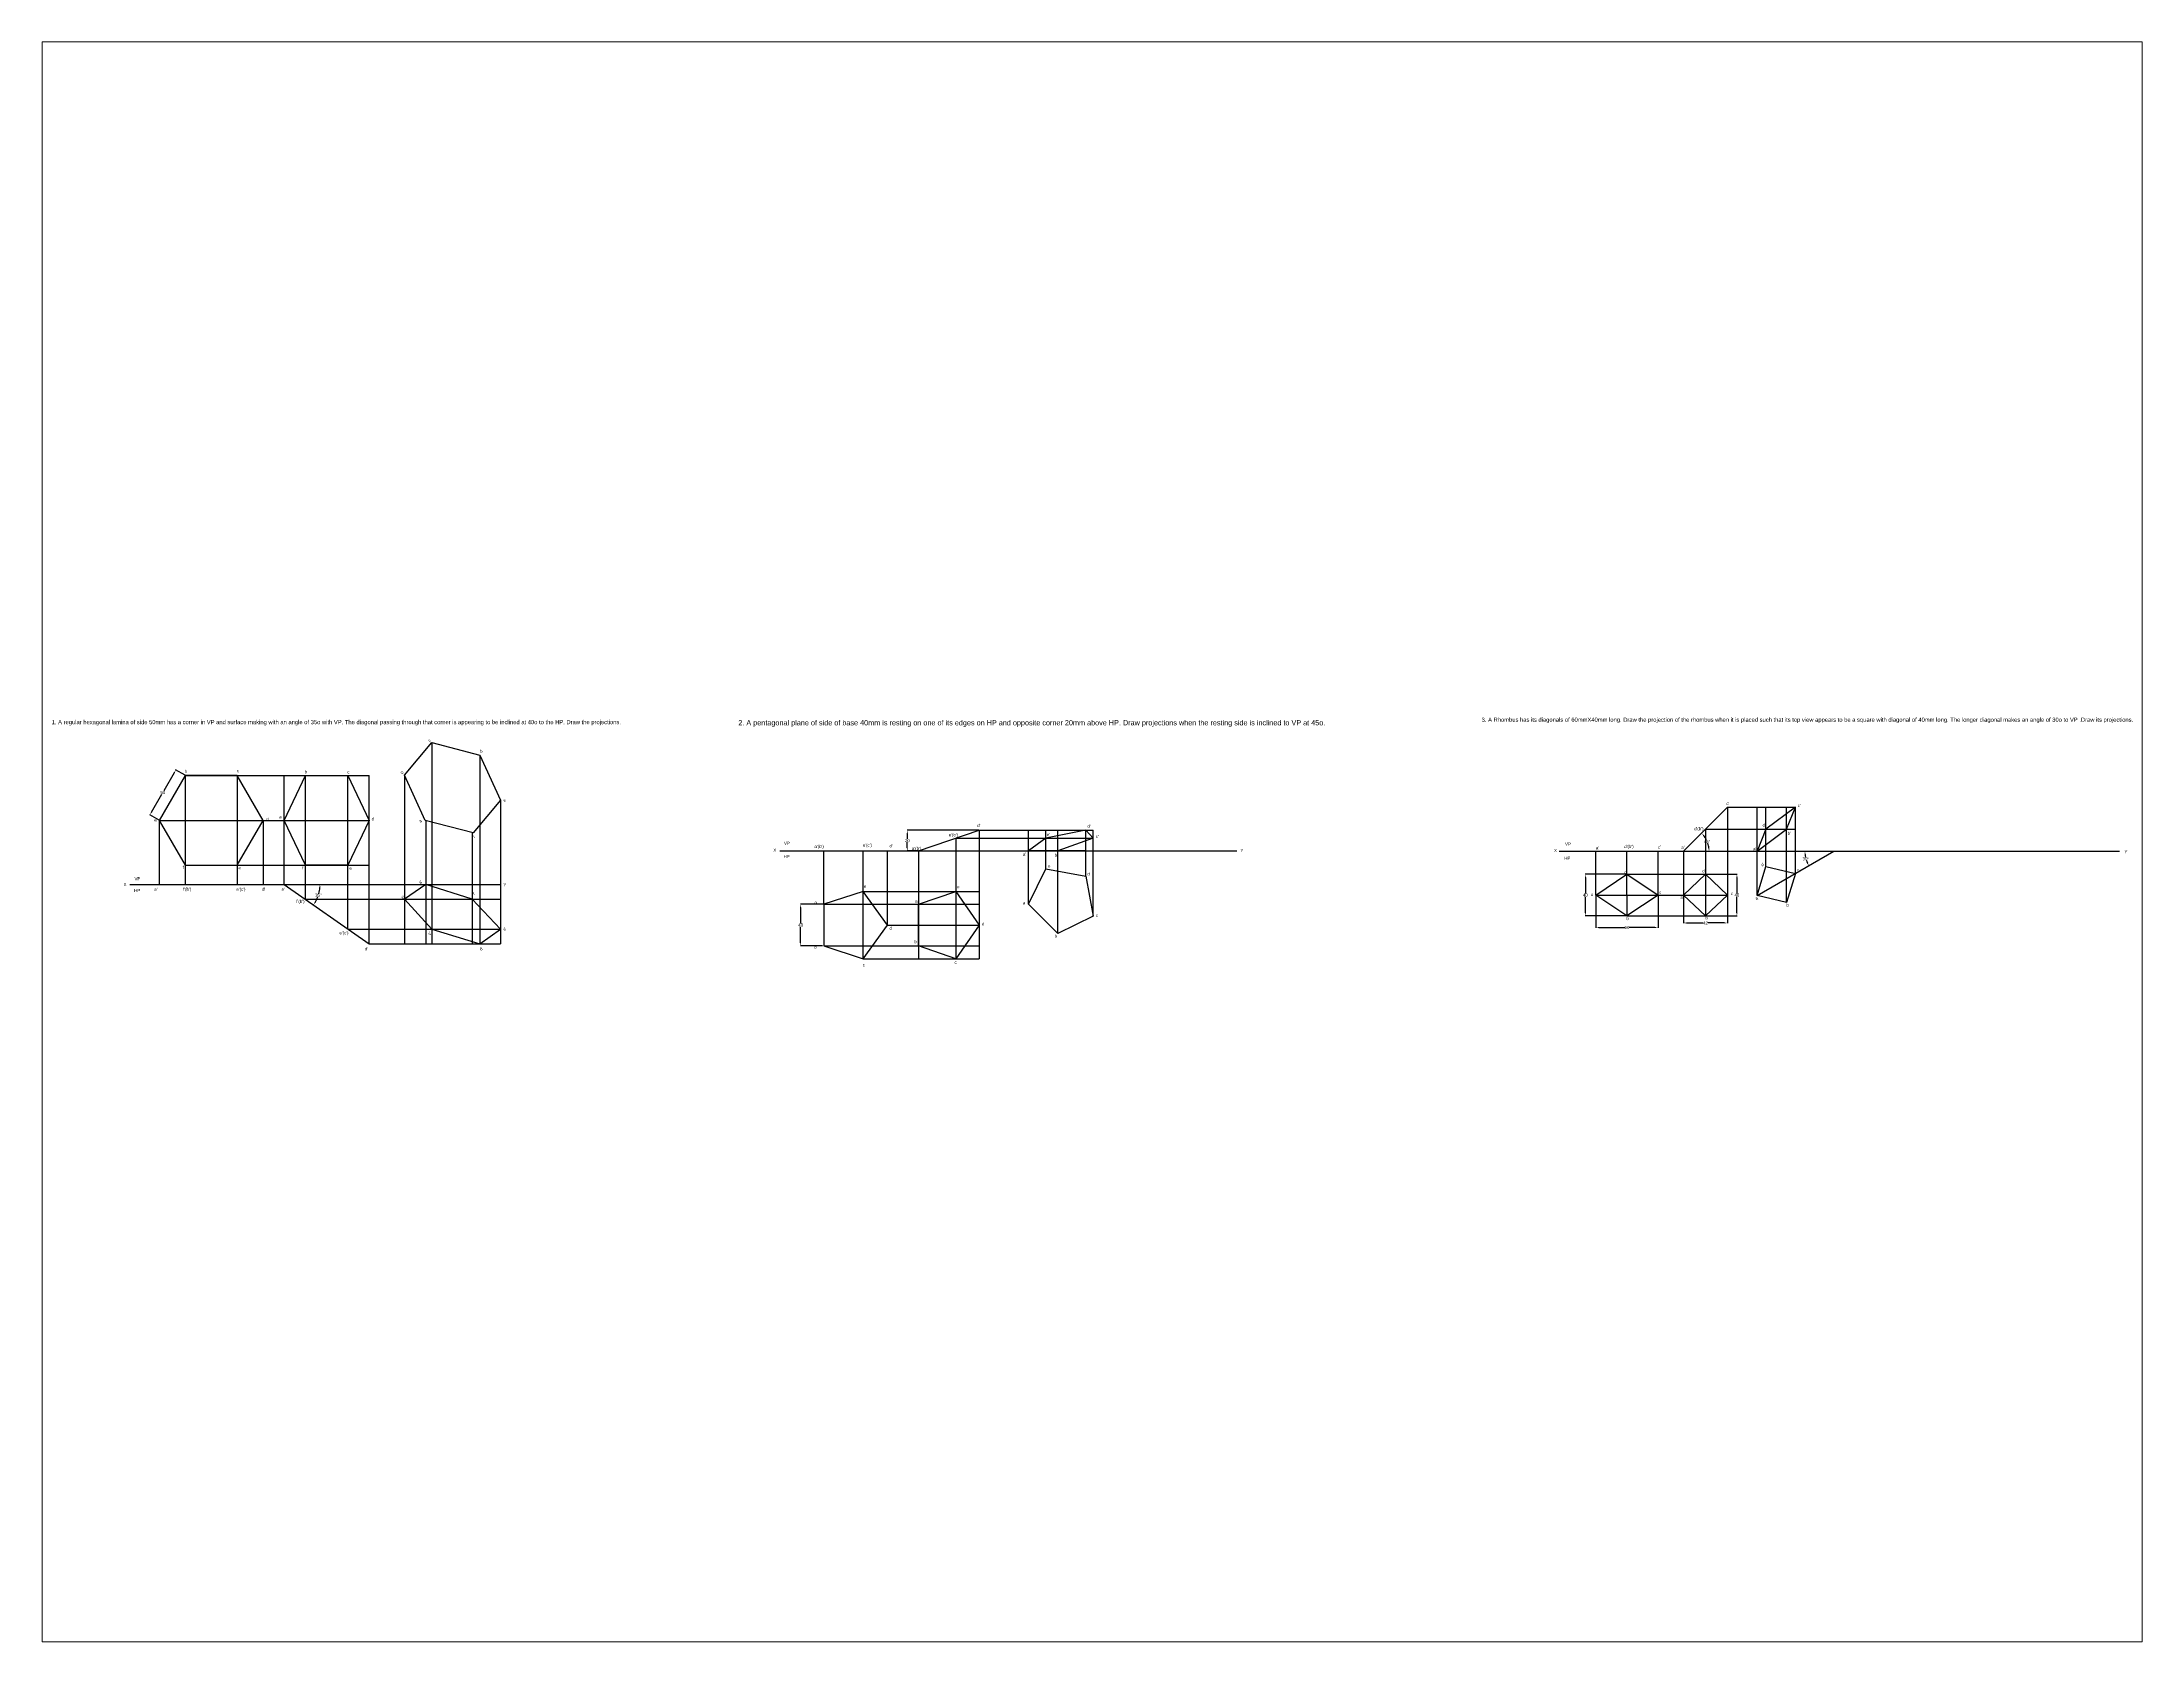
# Paper-space layout 'Layout1' of a CAD drawing. Header units: inches. Extents: x 1.05 to 9.45, y 0.8 to 7.2.
# The model-space entities are those that its viewports show. They can reach past a viewport. Long polylines and large blocks are cut down to what shows.
import ezdxf

# ---------------------------------------------------------------- set-up
doc = ezdxf.new("R2010")
doc.units = ezdxf.units.IN
doc.header["$MEASUREMENT"] = 0
doc.styles.get("Standard").update_dxf_attribs({"font": 'arial.ttf'})
doc.dimstyles.get("Standard").update_dxf_attribs({"dimtxt": 3, "dimasz": 3, "dimexe": 0.18, "dimexo": 0.0625, "dimgap": 0.09, "dimtad": 0, "dimtih": 1, "dimtoh": 1, "dimdec": 0, "dimzin": 0, "dimdsep": 46, "dimtxsty": 'Standard', "dimcen": 0.09, "dimadec": 0, "dimazin": 0, "dimtfac": 1, "dimtdec": 0, "dimtofl": 0, "dimtmove": 0, "dimatfit": 3, "dimfxl": 1, "dimtolj": 1, "dimtzin": 0, "dimarcsym": 0})

# ---------------------------------------------------------------- blocks, each defined once
blk = doc.blocks.new('*D1')
at = {"color": 0, "lineweight": -2, "transparency": 16777216}
for start, end in [(345.3074, 355.0122), (329.9878, 339.6485)]:
    blk.add_arc((102.6, 128.9), 34.5, start, end, dxfattribs=at)
at = {"color": 0, "transparency": 16777216}
for points in [[(136.4, 125.9), (137.4, 125.9), (137.1, 128.9)], [(132.9, 111.4), (132, 111.9), (130.8, 109.2)]]:
    blk.add_solid(points, dxfattribs=at)
at = {"layer": 'Defpoints', "color": 0, "transparency": 16777216}
for p in [(-45.9, 128.9), (102.6, 128.9), (393.1, 128.9), (134.3, 115.3), (184.5, 71.6)]:
    blk.add_point(p, dxfattribs=at)
at = {"color": 0, "transparency": 16777216, "insert": (135.5, 118.6), "char_height": 3, "attachment_point": 5}
blk.add_mtext('\\A1;35°', dxfattribs=at)
blk = doc.blocks.new('*D2')
at = {"color": 0, "lineweight": -2, "transparency": 16777216}
for p, q in [((-3.2, 236.5), (-13.3, 219.1)), ((7.2, 234), (-1.9, 239.2)), ((-25.2, 198.4), (-15.1, 215.8)), ((-17.8, 190.7), (-26.9, 195.9))]:
    blk.add_line(p, q, dxfattribs=at)
at = {"color": 0, "transparency": 16777216}
for points in [[(-3.6, 236.8), (-2.8, 236.3), (-1.7, 239.1)], [(-25.6, 198.7), (-24.8, 198.2), (-26.7, 195.8)]]:
    blk.add_solid(points, dxfattribs=at)
at = {"layer": 'Defpoints', "color": 0, "transparency": 16777216}
for p in [(-1.7, 239.1), (7.3, 233.9), (-17.7, 190.6)]:
    blk.add_point(p, dxfattribs=at)
at = {"color": 0, "transparency": 16777216, "insert": (-14.2, 217.5), "char_height": 3, "attachment_point": 5}
blk.add_mtext('\\A1;50', dxfattribs=at)
blk = doc.blocks.new('*D3')
at = {"color": 0, "lineweight": -2, "transparency": 16777216}
for p, q in [((622.1, 109.8), (599.7, 109.8)), ((599.9, 106.8), (599.9, 91.4)), ((599.9, 72.8), (599.9, 88.1)), ((621, 69.8), (599.7, 69.8))]:
    blk.add_line(p, q, dxfattribs=at)
at = {"color": 0, "transparency": 16777216}
for points in [[(599.4, 106.8), (600.4, 106.8), (599.9, 109.8)], [(599.4, 72.8), (600.4, 72.8), (599.9, 69.8)]]:
    blk.add_solid(points, dxfattribs=at)
at = {"layer": 'Defpoints', "color": 0, "transparency": 16777216}
for p in [(599.9, 109.8), (622.2, 109.8), (621.1, 69.8)]:
    blk.add_point(p, dxfattribs=at)
at = {"color": 0, "transparency": 16777216, "insert": (599.9, 89.8), "char_height": 3, "attachment_point": 5}
blk.add_mtext('\\A1;40', dxfattribs=at)
blk = doc.blocks.new('*D4')
at = {"color": 0, "lineweight": -2, "transparency": 16777216}
for p, q in [((771.6, 181.1), (702.4, 181.1)), ((702.6, 178.1), (702.6, 172.7)), ((702.6, 164.1), (702.6, 169.5)), ((713.4, 161.1), (702.4, 161.1))]:
    blk.add_line(p, q, dxfattribs=at)
at = {"color": 0, "transparency": 16777216}
for points in [[(702.1, 178.1), (703.1, 178.1), (702.6, 181.1)], [(702.1, 164.1), (703.1, 164.1), (702.6, 161.1)]]:
    blk.add_solid(points, dxfattribs=at)
at = {"layer": 'Defpoints', "color": 0, "transparency": 16777216}
for p in [(702.6, 181.1), (771.7, 181.1), (713.5, 161.1)]:
    blk.add_point(p, dxfattribs=at)
at = {"color": 0, "transparency": 16777216, "insert": (702.6, 171.1), "char_height": 3, "attachment_point": 5}
blk.add_mtext('\\A1;20', dxfattribs=at)
blk = doc.blocks.new('*D5')
at = {"color": 0, "lineweight": -2, "transparency": 16777216}
for p, q in [((1365.6, 118.6), (1365.6, 87.2)), ((1425.6, 118.6), (1425.6, 87.2)), ((1368.6, 87.4), (1393.3, 87.4)), ((1422.6, 87.4), (1397.8, 87.4))]:
    blk.add_line(p, q, dxfattribs=at)
at = {"color": 0, "transparency": 16777216}
for points in [[(1368.6, 87.9), (1368.6, 86.9), (1365.6, 87.4)], [(1422.6, 87.9), (1422.6, 86.9), (1425.6, 87.4)]]:
    blk.add_solid(points, dxfattribs=at)
at = {"layer": 'Defpoints', "color": 0, "transparency": 16777216}
for p in [(1365.6, 118.7), (1425.6, 118.7), (1425.6, 87.4)]:
    blk.add_point(p, dxfattribs=at)
at = {"color": 0, "transparency": 16777216, "insert": (1395.6, 87.4), "char_height": 3, "attachment_point": 5}
blk.add_mtext('\\A1;60', dxfattribs=at)
blk = doc.blocks.new('*D6')
at = {"color": 0, "lineweight": -2, "transparency": 16777216}
for p, q in [((1395.5, 138.7), (1355.4, 138.7)), ((1355.6, 135.7), (1355.6, 120.3)), ((1355.6, 101.7), (1355.6, 117)), ((1395.5, 98.7), (1355.4, 98.7))]:
    blk.add_line(p, q, dxfattribs=at)
at = {"color": 0, "transparency": 16777216}
for points in [[(1355.1, 135.7), (1356.1, 135.7), (1355.6, 138.7)], [(1355.1, 101.7), (1356.1, 101.7), (1355.6, 98.7)]]:
    blk.add_solid(points, dxfattribs=at)
at = {"layer": 'Defpoints', "color": 0, "transparency": 16777216}
for p in [(1355.6, 138.7), (1395.6, 138.7), (1395.6, 98.7)]:
    blk.add_point(p, dxfattribs=at)
at = {"color": 0, "transparency": 16777216, "insert": (1355.6, 118.7), "char_height": 3, "attachment_point": 5}
blk.add_mtext('\\A1;40', dxfattribs=at)
blk = doc.blocks.new('*D7')
at = {"color": 0, "lineweight": -2, "transparency": 16777216}
for start, end in [(26.6352, 38.0137), (6.9863, 18.4852)]:
    blk.add_arc((1450.1, 160.8), 24.6, start, end, dxfattribs=at)
at = {"color": 0, "transparency": 16777216}
for points in [[(1469.1, 175.7), (1469.8, 176.3), (1467.5, 178.2)], [(1475, 163.8), (1474, 163.8), (1474.7, 160.8)]]:
    blk.add_solid(points, dxfattribs=at)
at = {"layer": 'Defpoints', "color": 0, "transparency": 16777216}
for p in [(1492.5, 203.2), (1473.8, 167.2), (1330.4, 160.8), (1450.1, 160.8), (1869.9, 160.8)]:
    blk.add_point(p, dxfattribs=at)
at = {"color": 0, "transparency": 16777216, "insert": (1472.8, 170.2), "char_height": 3, "attachment_point": 5}
blk.add_mtext('\\A1;45°', dxfattribs=at)
blk = doc.blocks.new('*D8')
at = {"color": 0, "lineweight": -2, "transparency": 16777216}
for p, q in [((1450.1, 118.6), (1450.1, 91.6)), ((1492.5, 118.6), (1492.5, 91.6)), ((1453.1, 91.8), (1469, 91.8)), ((1489.5, 91.8), (1473.6, 91.8))]:
    blk.add_line(p, q, dxfattribs=at)
at = {"color": 0, "transparency": 16777216}
for points in [[(1453.1, 92.3), (1453.1, 91.3), (1450.1, 91.8)], [(1489.5, 92.3), (1489.5, 91.3), (1492.5, 91.8)]]:
    blk.add_solid(points, dxfattribs=at)
at = {"layer": 'Defpoints', "color": 0, "transparency": 16777216}
for p in [(1450.1, 118.7), (1492.5, 118.7), (1492.5, 91.8)]:
    blk.add_point(p, dxfattribs=at)
at = {"color": 0, "transparency": 16777216, "insert": (1471.3, 91.8), "char_height": 3, "attachment_point": 5}
blk.add_mtext('\\A1;42', dxfattribs=at)
blk = doc.blocks.new('*D9')
at = {"color": 0, "lineweight": -2, "transparency": 16777216}
for p, q in [((1471.3, 138.7), (1501.7, 138.7)), ((1501.5, 135.7), (1501.5, 120.3)), ((1501.5, 101.7), (1501.5, 117)), ((1471.3, 98.7), (1501.7, 98.7))]:
    blk.add_line(p, q, dxfattribs=at)
at = {"color": 0, "transparency": 16777216}
for points in [[(1501, 135.7), (1502, 135.7), (1501.5, 138.7)], [(1501, 101.7), (1502, 101.7), (1501.5, 98.7)]]:
    blk.add_solid(points, dxfattribs=at)
at = {"layer": 'Defpoints', "color": 0, "transparency": 16777216}
for p in [(1471.3, 138.7), (1471.3, 98.7), (1501.5, 98.7)]:
    blk.add_point(p, dxfattribs=at)
at = {"color": 0, "transparency": 16777216, "insert": (1501.5, 118.7), "char_height": 3, "attachment_point": 5}
blk.add_mtext('\\A1;40', dxfattribs=at)
blk = doc.blocks.new('*D10')
at = {"color": 0, "lineweight": -2, "transparency": 16777216}
for start, end in [(186.198, 191.5565), (198.5, 203.802)]:
    blk.add_arc((1594.7, 160.8), 27.7, start, end, dxfattribs=at)
at = {"color": 0, "transparency": 16777216}
for points in [[(1566.7, 157.8), (1567.7, 157.9), (1567, 160.8)], [(1569.8, 149.9), (1568.9, 149.4), (1570.7, 146.9)]]:
    blk.add_solid(points, dxfattribs=at)
at = {"layer": 'Defpoints', "color": 0, "transparency": 16777216}
for p in [(1330.4, 160.8), (1567.4, 156), (1594.7, 160.8), (1869.9, 160.8), (1517.6, 116.3)]:
    blk.add_point(p, dxfattribs=at)
at = {"color": 0, "transparency": 16777216, "insert": (1567.9, 153.6), "char_height": 3, "attachment_point": 5}
blk.add_mtext('\\A1;30°', dxfattribs=at)

msp = doc.modelspace()

# ---------------------------------------------------------------- linework, layer by layer
for p, q in [((218.3, 234.2), (244.7, 265.5)), ((244.7, 265.5), (291, 253.4)), ((244.7, 265.5), (244.7, 71.6)), ((291, 253.4), (311, 209.9)), ((291, 253.4), (291, 71.6)), ((7.3, 233.9), (7.3, 128.9)), ((7.3, 233.9), (184.5, 233.9)), ((57.3, 233.9), (57.3, 128.9)), ((102.6, 128.9), (102.6, 233.9)), ((102.6, 190.6), (123.1, 233.9)), ((123.1, 114.6), (123.1, 233.9)), ((123.1, 233.9), (164, 233.9)), ((164, 85.9), (164, 233.9)), ((164, 233.9), (184.5, 190.6)), ((184.5, 71.6), (184.5, 233.9)), ((238.3, 190.6), (218.3, 234.2)), ((218.3, 234.2), (218.3, 71.6)), ((311, 209.9), (284.7, 178.5)), ((311, 209.9), (311, 71.6)), ((1492.5, 203.2), (1492.5, 98.7)), ((1492.5, 203.2), (1548.5, 203.2)), ((1521.1, 118.3), (1521.1, 203.2)), ((1529.4, 146.2), (1529.4, 203.2)), ((1548.5, 203.2), (1557.8, 203.2)), ((1549.4, 111.6), (1549.4, 203.2)), ((1557.8, 139.5), (1557.8, 203.2)), ((-17.7, 190.6), (-17.7, 128.9)), ((-17.7, 190.6), (184.5, 190.6)), ((82.3, 190.6), (82.3, 128.9)), ((123.1, 147.3), (102.6, 190.6)), ((184.5, 190.6), (164, 147.3)), ((284.7, 178.5), (238.3, 190.6)), ((238.9, 190.5), (238.9, 71.6)), ((1471.3, 182), (1471.3, 98.7)), ((1471.3, 182), (1548.5, 182)), ((1548.5, 182), (1557.8, 182)), ((283.5, 178.8), (283.5, 71.6)), ((749.5, 173.5), (749.5, 57.4)), ((749.5, 173.5), (881.7, 173.5)), ((771.7, 181.1), (771.7, 57.4)), ((771.7, 181.1), (881.7, 181.1)), ((819.3, 109.8), (819.3, 181.1)), ((836, 143.9), (836, 181.1)), ((847.5, 81.5), (847.5, 181.1)), ((874.6, 136.8), (874.6, 181.1)), ((881.7, 98.2), (881.7, 181.1)), ((7.3, 147.3), (184.5, 147.3)), ((164, 147.3), (123.1, 147.3)), ((579.8, 161.1), (1020.1, 161.1)), ((622.2, 109.8), (622.2, 161.1)), ((660.2, 57.4), (660.2, 161.1)), ((683.7, 89.8), (683.7, 161.1)), ((713.5, 161.1), (713.5, 57.4)), ((874.6, 161.1), (819.3, 161.1)), ((819.3, 109.8), (836, 143.9)), ((836, 143.9), (874.6, 136.8)), ((1330.4, 160.8), (1869.9, 160.8)), ((1365.6, 118.7), (1365.6, 160.8)), ((1395.6, 138.7), (1395.6, 160.8)), ((1425.6, 118.7), (1425.6, 160.8)), ((1450.1, 160.8), (1450.1, 98.7)), ((1521.1, 118.3), (1594.7, 160.8)), ((1521.1, 118.3), (1529.4, 146.2)), ((1529.4, 146.2), (1557.8, 139.5)), ((-45.9, 128.9), (311, 128.9)), ((660.2, 122.1), (771.7, 122.1)), ((713.5, 109.8), (749.5, 122.1)), ((749.5, 122.1), (771.7, 89.8)), ((874.6, 136.8), (881.7, 98.2)), ((1395.6, 118.7), (1395.6, 138.7)), ((1395.6, 138.7), (1492.5, 138.7)), ((1450.1, 118.7), (1471.3, 138.7)), ((1450.1, 118.7), (1471.3, 138.7)), ((1471.3, 138.7), (1492.5, 118.7)), ((1471.3, 138.7), (1492.5, 118.7)), ((1471.3, 138.7), (1471.3, 98.7)), ((1557.8, 139.5), (1549.4, 111.6)), ((123.1, 114.6), (295.4, 114.6)), ((295.4, 114.6), (311, 114.6)), ((622.2, 109.8), (771.7, 109.8)), ((713.5, 69.8), (713.5, 109.8)), ((847.5, 81.5), (819.3, 109.8)), ((1365.6, 118.7), (1425.6, 118.7)), ((1395.6, 118.7), (1395.6, 98.7)), ((1425.6, 118.7), (1428.2, 118.7)), ((1426.6, 118.7), (1492.5, 118.7)), ((1450.1, 118.7), (1471.3, 98.7)), ((1471.3, 98.7), (1450.1, 118.7)), ((1450.1, 118.7), (1492.5, 118.7)), ((1492.5, 118.7), (1471.3, 98.7)), ((1492.5, 118.7), (1471.3, 98.7)), ((1549.4, 111.6), (1521.1, 118.3)), ((164, 85.9), (295.4, 85.9)), ((295.4, 85.9), (311, 85.9)), ((683.7, 89.8), (771.7, 89.8)), ((771.7, 89.8), (749.5, 57.4)), ((881.7, 98.2), (847.5, 81.5)), ((1395.6, 98.7), (1492.5, 98.7)), ((184.5, 71.6), (295.4, 71.6)), ((295.4, 71.6), (311, 71.6)), ((622.2, 69.8), (771.7, 69.8)), ((749.5, 57.4), (713.5, 69.8)), ((660.2, 57.4), (771.7, 57.4))]:
    msp.add_line(p, q)
at = {"lineweight": 30}
for p, q in [((1450.1, 160.8), (1492.5, 203.2)), ((1557.8, 203.2), (1529.4, 182)), ((1549.4, 182), (1557.8, 203.2)), ((1521.1, 160.8), (1549.4, 182)), ((1529.4, 182), (1521.1, 160.8)), ((713.5, 161.1), (771.7, 181.1)), ((836, 173.5), (819.3, 161.1)), ((874.6, 181.1), (836, 173.5)), ((881.7, 173.5), (847.5, 161.1)), ((874.6, 181.1), (881.7, 173.5)), ((622.2, 161.1), (683.7, 161.1)), ((847.5, 161.1), (819.3, 161.1)), ((1365.6, 160.8), (1425.6, 160.8)), ((-17.7, 128.9), (82.3, 128.9)), ((102.6, 128.9), (184.5, 71.6)), ((238.9, 128.9), (218.3, 114.6)), ((283.5, 114.6), (238.9, 128.9)), ((1365.6, 118.7), (1395.6, 138.7)), ((1395.6, 138.7), (1425.6, 118.7)), ((218.3, 114.6), (244.7, 85.9)), ((311, 85.9), (283.5, 114.6)), ((1395.6, 98.7), (1365.6, 118.7)), ((1425.6, 118.7), (1395.6, 98.7)), ((244.7, 85.9), (291, 71.6)), ((291, 71.6), (311, 85.9))]:
    msp.add_line(p, q, dxfattribs=at)
for points in [[(7.3, 147.3), (57.3, 147.3), (82.3, 190.6), (57.3, 233.9), (7.3, 233.9), (-17.7, 190.6)], [(622.2, 109.8), (622.2, 69.8), (660.2, 57.4), (683.7, 89.8), (660.2, 122.1)]]:
    msp.add_lwpolyline(points, close=True, dxfattribs=at)

# ---------------------------------------------------------------- texts
at = {"attachment_point": 1}
for s, insert, char_height, width in [('1. A regular hexagonal lamina of side 50mm has a corner in VP and surface making with an angle of 35o with VP. The diagonal passing through that corner is appearing to be inclined at 40o to the HP. Draw the projections.', (-121.3, 287.2), 4, 574.52), ('2. A pentagonal plane of side of base 40mm is resting on one of its edges on HP and opposite corner 20mm above HP. Draw projections when the resting side is inclined to VP at 45o.', (539.9, 287.1), 5, 592.752), ('3. A Rhombus has its diagonals of 60mmX40mm long. Draw the projection of the rhombus when it is placed such that its top view appears to be a square with diagonal of 40mm long. The longer diagonal makes an angle of 30o to VP .Draw its projections.', (1255.7, 289.5), 4, 658.056)]:
    msp.add_mtext(s, dxfattribs=dict(at, insert=insert, char_height=char_height, width=width))
at = {"char_height": 3, "attachment_point": 1}
for s, insert, rotation in [('c', (240.6, 267.9), 50), ('d', (290.2, 257.1), 50), ('b', (214.1, 236.8), 50), ('e', (312.8, 210), 50), ('a', (231.6, 190), 50), ('f', (283.5, 175.5), 50), ('d', (1524.3, 148.7), 30), ('c', (1558.9, 143.8), 30), ("a'", (231.6, 130.9), 50), ("f'", (283.5, 120.4), 50), ("b'", (215, 116.5), 50), ('a', (1518.7, 116.3), 30), ("c'", (240.6, 81.5), 50), ("e'", (312.8, 85.9), 50), ("d'", (290.2, 66.7), 50)]:
    msp.add_mtext_dynamic_manual_height_columns(s, width=7.836, gutter_width=15, heights=[0], dxfattribs=dict(at, insert=insert, rotation=rotation))
for s, width, insert in [('b', 7.836, (6.7, 239.4)), ('c', 7.836, (57.1, 239.9)), ('b', 7.836, (122.3, 238.9)), ('c', 7.836, (163.3, 238.6)), ("c'", 7.836, (1491.3, 208.3)), ("c'", 7.836, (1560, 206.4)), ('a', 7.836, (-22.5, 192.6)), ('d', 7.836, (85.2, 193.1)), ('a', 7.836, (97.8, 195.4)), ('d', 7.836, (186.8, 193.6)), ("d'", 7.836, (769.9, 187.2)), ("d'", 7.836, (876.1, 186.5)), ("d'(b')", 7.836, (1460.3, 184.1)), ("d'", 7.836, (1526.2, 187.5)), ('X', 11.358, (573.6, 163.4)), ('VP', 11.358, (583.9, 170)), ("a'(b')", 7.836, (613.2, 167)), ("e'(c')", 7.836, (659.7, 168.3)), ("d'", 7.836, (685.5, 167.6)), ("a'(b')", 7.836, (707.1, 165)), ("e'(c')", 7.836, (742.6, 178.2)), ("e'", 7.836, (837.1, 178.4)), ("c'", 7.836, (884.1, 176.5)), ('Y', 11.358, (1023.4, 163.1)), ('X', 11.358, (1325.4, 163.1)), ('VP', 11.358, (1336, 169.3)), ("a'", 7.836, (1365.6, 165.7)), ("d'(b')", 7.836, (1393, 166.9)), ("c'", 7.836, (1425.6, 166.4)), ("a'", 7.836, (1448, 166.1)), ("a'", 7.836, (1517.1, 164.6)), ("b'", 7.836, (1550.4, 179.6)), ('Y', 11.358, (1874.7, 162)), ('f', 7.836, (4.9, 146.8)), ('e', 7.836, (58.6, 146.3)), ('f', 7.836, (120, 146.3)), ('e', 7.836, (165.3, 146.1)), ('HP', 11.358, (583.6, 157.2)), ("a'", 7.836, (813.9, 159.4)), ('e', 7.836, (838.1, 148.2)), ("b'", 7.836, (844.5, 158.6)), ('HP', 11.358, (1335.3, 155.7)), ('d', 7.836, (1393.2, 142.3)), ('d', 7.836, (1468.1, 143.4)), ('X', 11.358, (-52, 130.4)), ('HP', 11.358, (-41.9, 124.5)), ('VP', 11.358, (-41.5, 135.9)), ("a'", 7.836, (-22.5, 125.8)), ("f'(b')", 7.836, (5.2, 125.8)), ("e'(c')", 7.836, (56.5, 125.8)), ("d'", 7.836, (81.3, 125.8)), ("a'", 7.836, (100.1, 125.8)), ('Y', 11.358, (313.7, 130.2)), ('e', 7.836, (660.8, 128.6)), ('e', 7.836, (750.6, 128)), ('d', 7.836, (876.1, 140.5)), ('c', 7.836, (1426.6, 122.8)), ("f'(b')", 7.836, (114.3, 114.1)), ('a', 7.836, (613.2, 113.1)), ('a', 7.836, (710.3, 114.3)), ('a', 7.836, (813.9, 112.6)), ('a', 7.836, (1360.7, 120.8)), ('a', 7.836, (1447.1, 118.1)), ('c', 7.836, (1495.6, 121.8)), ('b', 7.836, (1549.2, 110.4)), ("e'(c')", 7.836, (155.7, 83.8)), ('d', 7.836, (685.5, 88.3)), ('d', 7.836, (774.5, 92.4)), ('b', 7.836, (844.5, 80.7)), ('c', 7.836, (884.1, 100.5)), ('b', 7.836, (1395.1, 97.5)), ('b', 7.836, (1471.2, 98.3)), ("d'", 7.836, (180.2, 68.4)), ('b', 7.836, (613.2, 70.1)), ('b', 7.836, (709.5, 75.3)), ('c', 7.836, (659.7, 52.9)), ('c', 7.836, (748.1, 55.5))]:
    msp.add_mtext_dynamic_manual_height_columns(s, width=width, gutter_width=15, heights=[0], dxfattribs=dict(at, insert=insert))

# ---------------------------------------------------------------- dimensions: what is measured, and where the dimension line sits
dim = msp.add_aligned_dim(p1=(-17.7, 190.6), p2=(7.3, 233.9), distance=10.4, dimstyle='Standard')
dim.commit()
dim.dimension.update_dxf_attribs({"geometry": '*D2', "text_midpoint": (-14.2, 217.5)})
for base, line1, line2, picture, middle in [((1473.8, 167.2), ((1450.1, 160.8), (1492.5, 203.2)), ((1330.4, 160.8), (1869.9, 160.8)), '*D7', (1472.8, 170.2)), ((1567.4, 156), ((1330.4, 160.8), (1869.9, 160.8)), ((1517.6, 116.3), (1594.7, 160.8)), '*D10', (1567.9, 153.6)), ((134.3, 115.3), ((-45.9, 128.9), (393.1, 128.9)), ((102.6, 128.9), (184.5, 71.6)), '*D1', (135.5, 118.6))]:
    dim = msp.add_angular_dim_2l(base=base, line1=line1, line2=line2, dimstyle='Standard')
    dim.commit()
    dim.dimension.update_dxf_attribs({"geometry": picture, "text_midpoint": middle})
for base, p1, p2, picture, middle in [((702.6, 181.1), (713.5, 161.1), (771.7, 181.1), '*D4', (702.6, 171.1)), ((1355.6, 138.7), (1395.6, 98.7), (1395.6, 138.7), '*D6', (1355.6, 118.7)), ((1501.5, 98.7), (1471.3, 138.7), (1471.3, 98.7), '*D9', (1501.5, 118.7)), ((599.9, 109.8), (621.1, 69.8), (622.2, 109.8), '*D3', (599.9, 89.8))]:
    dim = msp.add_linear_dim(base=base, p1=p1, p2=p2, angle=90, dimstyle='Standard')
    dim.commit()
    dim.dimension.update_dxf_attribs({"geometry": picture, "text_midpoint": middle})
for base, p1, p2, picture, middle in [((1425.6, 87.4), (1365.6, 118.7), (1425.6, 118.7), '*D5', (1395.6, 87.4)), ((1492.5, 91.8), (1450.1, 118.7), (1492.5, 118.7), '*D8', (1471.3, 91.8))]:
    dim = msp.add_linear_dim(base=base, p1=p1, p2=p2, dimstyle='Standard')
    dim.commit()
    dim.dimension.update_dxf_attribs({"geometry": picture, "text_midpoint": middle})

psp = doc.layouts.get("Layout1")

# ---------------------------------------------------------------- viewports
at = {"layer": '0'}
psp.add_viewport(center=(5.25, 4), size=(8.4, 6.4), view_center_point=(880.483, 169.7591), view_height=1540.71711, dxfattribs=at)

doc.saveas('drawing.dxf')
